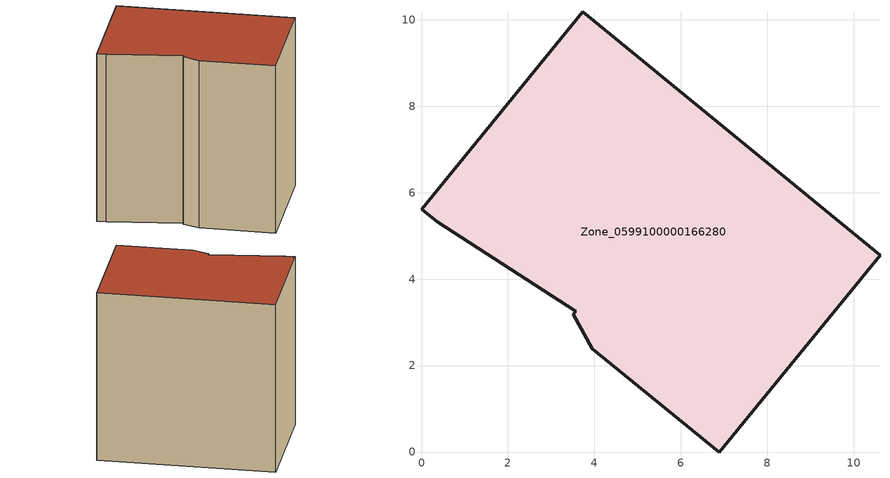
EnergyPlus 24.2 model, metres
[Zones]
Zone_0599100000166280
 floor ground (C_G): 3.73,10.18 10.61,4.55 6.89,0 3.96,2.39 3.51,3.19 3.56,3.26 0.36,5.33 0,5.62 z0
 wall outside (C_F): 10.61,4.55 3.73,10.18 0,5.62 0.36,5.33 3.56,3.26 3.51,3.19 3.96,2.39 6.89,0 10.61,4.55 z0:8.96
 roof outside (C_R): 3.51,3.19 3.96,2.39 6.89,0 10.61,4.55 3.73,10.18 0,5.62 0.36,5.33 3.56,3.26 z8.96
[BUILDING]
Pand.0599100000166280: North Axis=0; Terrain=City; Loads Convergence Tolerance Value=0.04; Temperature Convergence Tolerance Value=0.4; Solar Distribution=FullExterior; Maximum Number of Warmup Days=25; Minimum Number of Warmup Days=1
[Site:Location]
Rotterdam.The.Hague.AP_ZH_NLD Design_Conditions: Latitude=51.96; Longitude=4.45; Time Zone=1; Elevation=-4.5
[SITE:GROUNDTEMPERATURE:BUILDINGSURFACE]
18, 18, 18, 18, 18, 18, 18, 18, 18, 18, 18, 18
[MATERIAL] Thermal Absorptance=0.9; Solar Absorptance=0.7; Visible Absorptance=0.7
Name | Roughness | Thickness | Conductivity | Density | Specific Heat
G.TC.1946-1964 | MediumSmooth | 0.15 | 1 | 540 | 1210
F.TC.1946-1964 | Rough | 0.3 | 0.857143 | 1920 | 840
R.TC.1946-1964 | MediumRough | 0.2 | 0.235294 | 1500 | 1000
[CONSTRUCTION]
C_G: G.TC.1946-1964
C_F: F.TC.1946-1964
C_R: R.TC.1946-1964
[ZONE]
Zone_0599100000166280: Type=1; Multiplier=1; Ceiling Height=Autocalculate; Volume=Autocalculate; Floor Area=autocalculate; Part of Total Floor Area=Yes
[ZONEINFILTRATION:DESIGNFLOWRATE]
Infil_Zone_0599100000166280: Zone or ZoneList or Space or SpaceList=Zone_0599100000166280; Schedule=AlwaysOn; Design Flow Rate Calculation Method=Flow/Area; Flow Rate per Floor Area=0.003; Constant Term Coefficient=1; Temperature Term Coefficient=0; Velocity Term Coefficient=0; Velocity Squared Term Coefficient=0
[HVACTEMPLATE:ZONE:IDEALLOADSAIRSYSTEM]
Zone_0599100000166280: Maximum Heating Supply Air Temperature=50; Minimum Cooling Supply Air Temperature=13; Maximum Heating Supply Air Humidity Ratio=0.0156; Minimum Cooling Supply Air Humidity Ratio=0.0077; Heating Limit=NoLimit; Cooling Limit=NoLimit; Dehumidification Control Type=ConstantSensibleHeatRatio; Cooling Sensible Heat Ratio=0.7; Dehumidification Setpoint=60; Humidification Control Type=None; Humidification Setpoint=30; Outdoor Air Method=None; Outdoor Air Flow Rate per Person=0.00944; Outdoor Air Flow Rate per Zone Floor Area=0; Outdoor Air Flow Rate per Zone=0; Demand Controlled Ventilation Type=None; Outdoor Air Economizer Type=NoEconomizer; Heat Recovery Type=None; Sensible Heat Recovery Effectiveness=0.7; Latent Heat Recovery Effectiveness=0.65
[ZONECONTROL:THERMOSTAT]
ThermostatControl_Zone_0599100000166280: Zone or ZoneList=Zone_0599100000166280; Control Type Schedule=DualSetpointControlType; Control 1=Thermostat_Zone_0599100000166280; Temperature Difference Between Cutout And Setpoint=0
[THERMOSTATSETPOINT:DUALSETPOINT]
Thermostat_Zone_0599100000166280: Heating Setpoint Temperature Schedule=HeatingSetpoint_Zone_0599100000166280; Cooling Setpoint Temperature Schedule=CoolingSetpoint_Zone_0599100000166280
[SCHEDULE:COMPACT]
HeatingSetpoint_Zone_0599100000166280: Through: 12/31, For: AllDays, Until: 24:00, 21
CoolingSetpoint_Zone_0599100000166280: Through: 12/31, For: AllDays, Until: 24:00, 24
DualSetpointControlType: Through: 12/31, For: AllDays, Until: 24:00, 4
AlwaysOn: Through: 12/31, For: AllDays, Until: 24:00, 1
